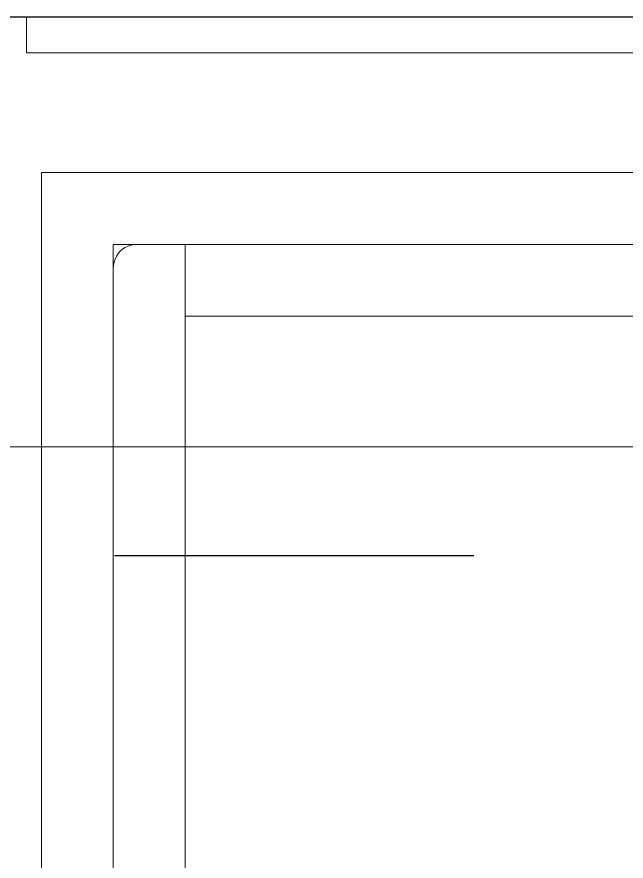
# Model space of a CAD drawing. Header units: metres. Extents: x 294 to 1101, y -498 to -355.
# Drawn here: x 500.5075 to 500.677, y -391.2876 to -391.0525 of the extents above; entities that cross this region are included whole.
import ezdxf

# ---------------------------------------------------------------- set-up
doc = ezdxf.new("R2010")
doc.units = ezdxf.units.M
doc.linetypes.add('ACAD_ISO10W100', pattern=[18, 12, -3, 0, -3])
doc.linetypes.add('DASHDOT2', pattern=[0.5, 0.25, -0.125, 0, -0.125])
doc.layers.add('001-axis', color=1, linetype='Continuous')
for name, color, linetype, lineweight in [('axe', 12, 'DASHDOT2', 9), ('fur', 251, 'Continuous', 9), ('wall', 7, 'Continuous', 25)]:
    doc.layers.add(name, color=color, linetype=linetype, lineweight=lineweight)

# ---------------------------------------------------------------- blocks, each defined once
blk = doc.blocks.new('dfsdsf')
at = {"layer": 'fur'}
for p, q in [((144.4309, 54.79594), (144.43094, 54.41255)), ((144.4509, 54.77179), (144.45094, 54.43918)), ((144.4709, 54.75594), (144.47094, 54.45256)), ((144.47094, 54.45256), (144.74516, 54.45259)), ((144.47094, 54.45256), (144.47094, 54.43256)), ((144.451, 54.43831), (144.45094, 54.43918)), ((144.45094, 54.43918), (144.45094, 54.43256)), ((144.45117, 54.43746), (144.451, 54.43831)), ((144.45144, 54.43664), (144.45117, 54.43746)), ((144.45183, 54.43587), (144.45144, 54.43664)), ((144.45231, 54.43515), (144.45183, 54.43587)), ((144.45288, 54.43449), (144.45231, 54.43515)), ((144.45353, 54.43392), (144.45288, 54.43449)), ((144.45425, 54.43344), (144.45353, 54.43392)), ((144.45503, 54.43306), (144.45425, 54.43344)), ((144.45094, 54.43256), (144.45756, 54.43256)), ((144.45585, 54.43278), (144.45503, 54.43306)), ((144.4567, 54.43261), (144.45585, 54.43278)), ((144.45756, 54.43256), (144.4567, 54.43261)), ((144.45756, 54.43256), (144.47094, 54.43256)), ((144.47094, 54.43256), (144.63171, 54.43258)), ((144.43094, 54.41255), (144.63171, 54.41258)), ((144.63171, 54.37927), (144.42674, 54.37924)), ((144.42674, 54.37924), (144.42674, 54.36924)), ((144.42674, 54.36924), (144.30764, 54.36923)), ((144.42674, 54.36924), (144.62369, 54.36927))]:
    blk.add_line(p, q, dxfattribs=at)
blk = doc.blocks.new('AX-LINE')
at = {"layer": '001-axis', "color": 251, "linetype": 'ACAD_ISO10W100', "ltscale": 0.035}
blk.add_line((15.84461, -16.86411), (-1.8009, -16.86411), dxfattribs=at)
blk = doc.blocks.new('fdssdfsfd')
at = {"color": 6}
blk.add_blockref('AX-LINE', (408.7305, -376.75832), dxfattribs=at)

msp = doc.modelspace()

# ---------------------------------------------------------------- linework, layer by layer
at = {"layer": 'axe'}
msp.add_line((517.52057, -391.17221), (495.30404, -391.17221), dxfattribs=at)
at = {"layer": 'wall'}
msp.add_line((501.29105, -391.05265), (499.08759, -391.05265), dxfattribs=at)

# ---------------------------------------------------------------- block references
at = {"layer": 'fur', "xscale": -1, "rotation": 180}
msp.add_blockref('dfsdsf', (356.08341, -336.68332), dxfattribs=at)
at = {"layer": 'wall'}
msp.add_blockref('fdssdfsfd', (88.99452, 2.41979), dxfattribs=at)

doc.saveas('drawing.dxf')
